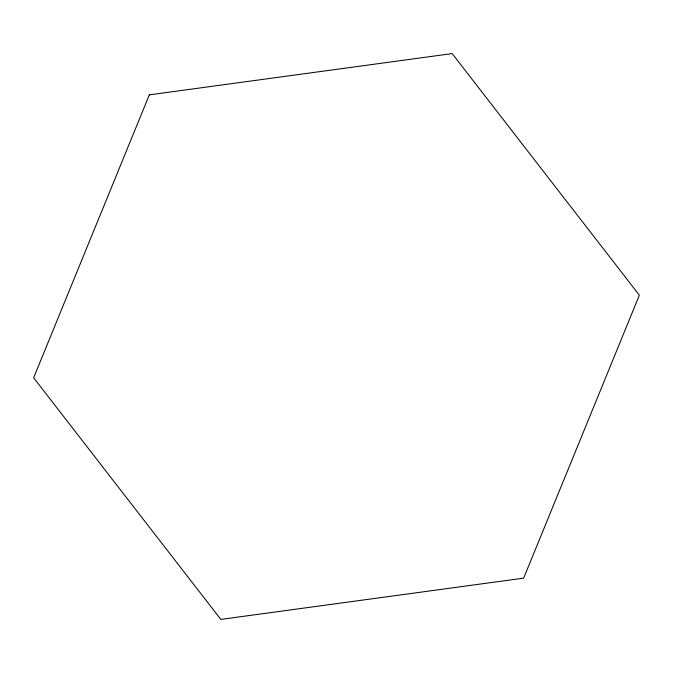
<?xml version="1.0" encoding="UTF-8"?>
<svg xmlns="http://www.w3.org/2000/svg" width="673" height="673" viewBox="0 0 673 673"><rect width="100%" height="100%" fill="white"/><g stroke="black" fill="none" stroke-linecap="round" stroke-linejoin="round"><path stroke-width="1.01" d="M149.33 94.859L33.65 377.78L220.82 619.412L523.67 578.141L639.35 295.22L452.18 53.588L149.33 94.859"/></g></svg>
